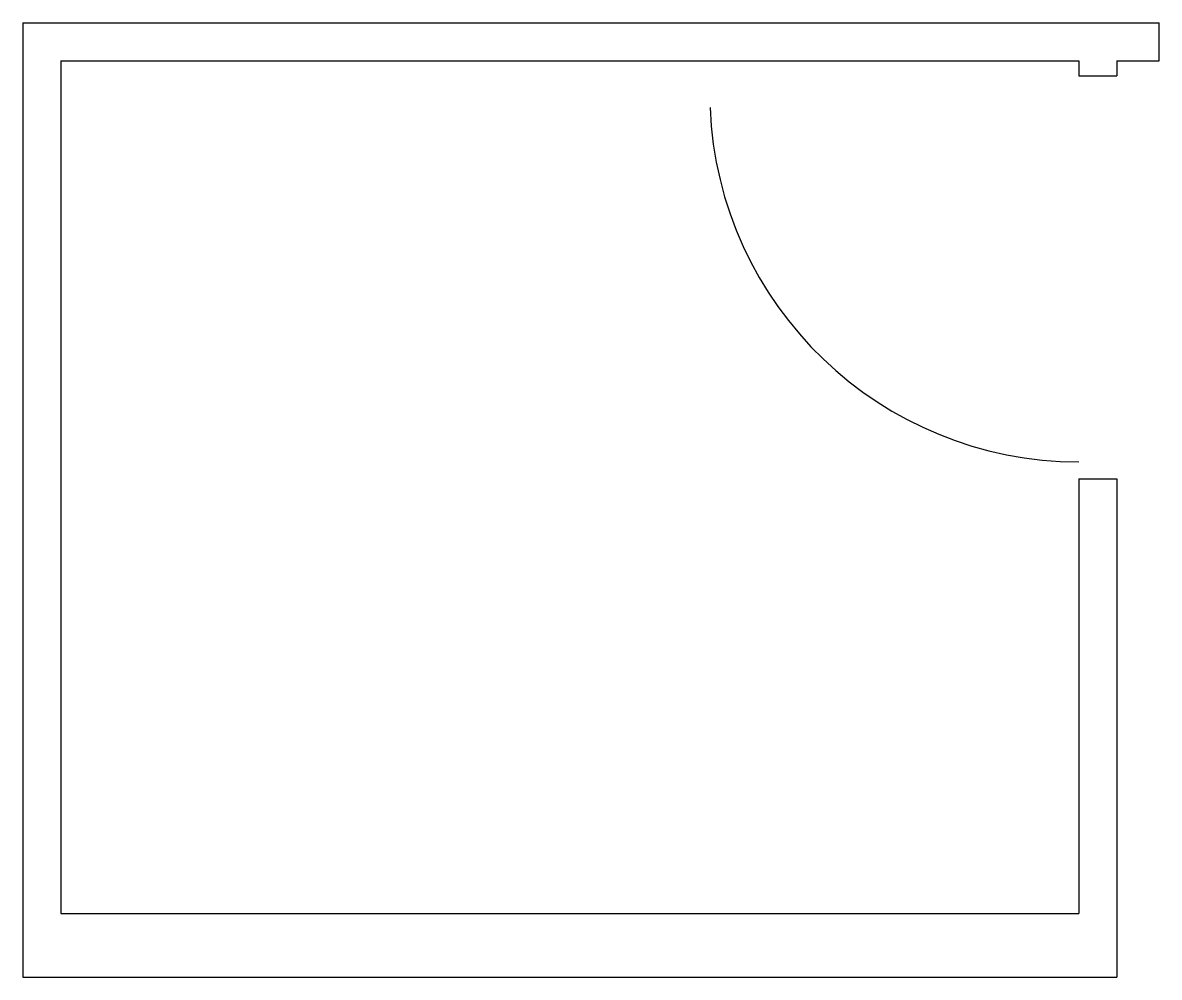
# Model space of a CAD drawing. Extents: x 115273 to 117953, y -362314 to -360064.
import ezdxf

# ---------------------------------------------------------------- set-up
doc = ezdxf.new("R2010")
doc.units = 0
doc.layers.add('DOOR', color=8, linetype='CONTINUOUS')
doc.layers.add('WALL', color=4, linetype='CONTINUOUS')

msp = doc.modelspace()

# ---------------------------------------------------------------- linework, layer by layer
at = {"layer": 'DOOR', "color": 8}
msp.add_arc((117762.7, -360229.5), 870, 182.3056, 270, dxfattribs=at)
at = {"layer": 'WALL'}
for p, q in [((115272.7, -360064.5), (117952.7, -360064.5)), ((115272.7, -360064.5), (115272.7, -362314.5)), ((117952.7, -360154.5), (117952.7, -360064.5)), ((115362.7, -360154.5), (117762.7, -360154.5)), ((115362.7, -360154.5), (115362.7, -362164.5)), ((117762.7, -360154.5), (117762.7, -360189.5)), ((117852.7, -360154.5), (117852.7, -360189.5)), ((117852.7, -360154.5), (117952.7, -360154.5)), ((117762.7, -360189.5), (117852.7, -360189.5)), ((117762.7, -361139.5), (117852.7, -361139.5)), ((117762.7, -361139.5), (117762.7, -362164.5)), ((117852.7, -361139.5), (117852.7, -362314.5)), ((115362.7, -362164.5), (117762.7, -362164.5)), ((115272.7, -362314.5), (117852.7, -362314.5))]:
    msp.add_line(p, q, dxfattribs=at)

doc.saveas('drawing.dxf')
